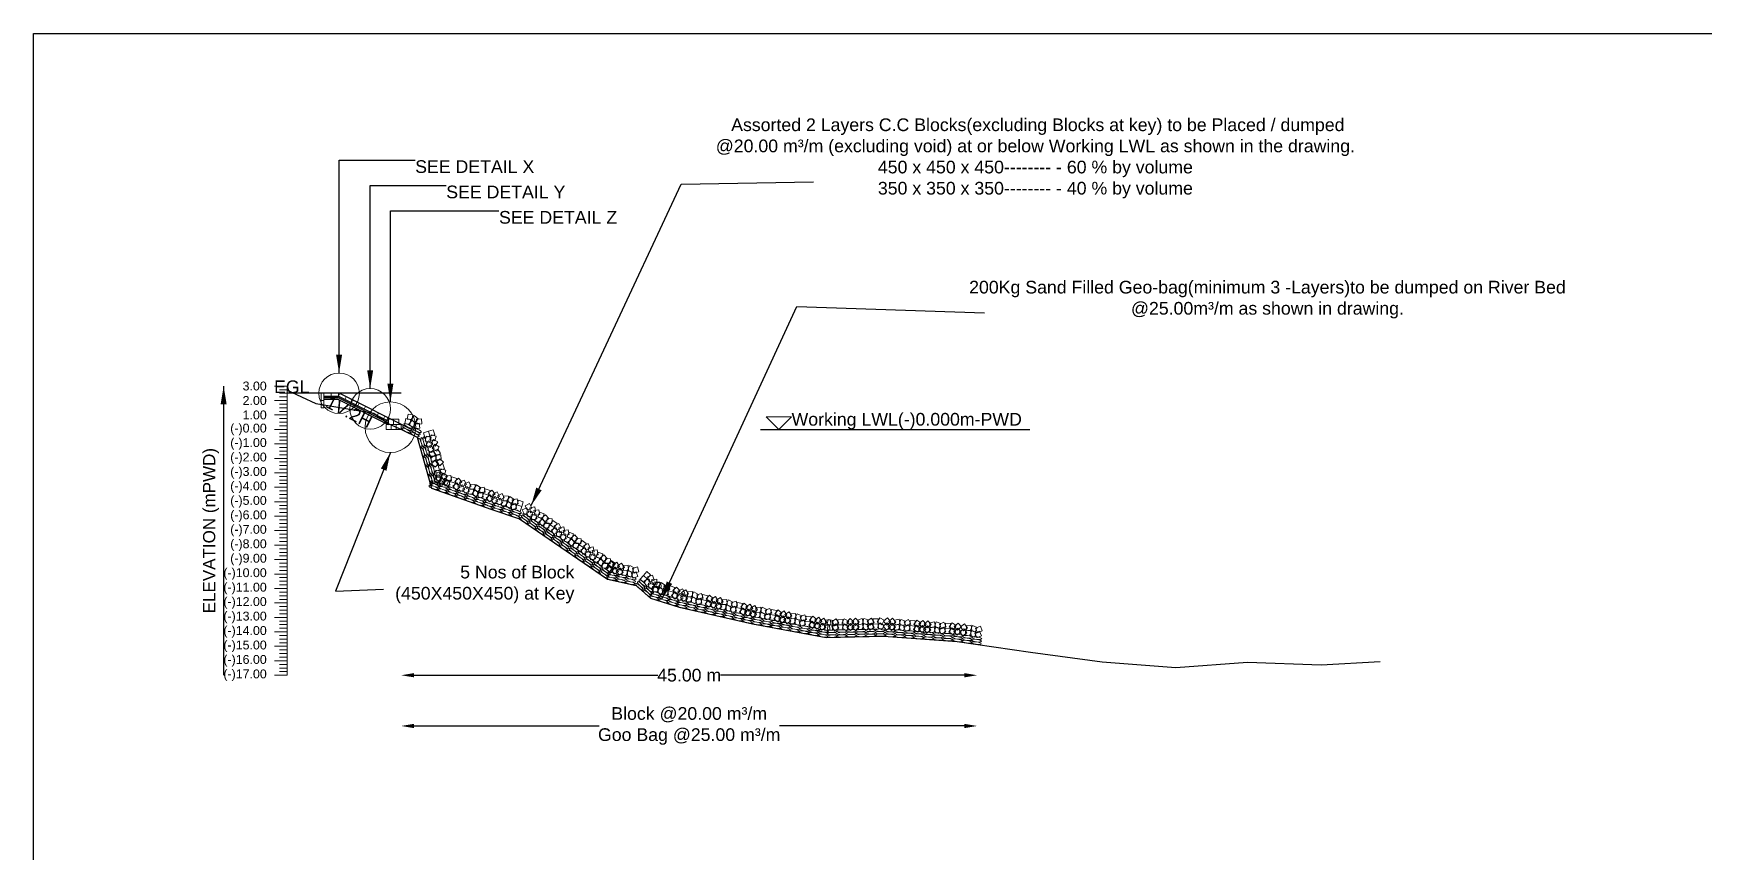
# Model space of a CAD drawing. Header units: inches. Extents: x 89000 to 267201, y -7461 to 18033.
# Drawn here: x 190000 to 196589, y -3229 to 0 of the extents above; entities that cross this region are included whole.
import ezdxf

# ---------------------------------------------------------------- set-up
doc = ezdxf.new("R2010")
doc.units = ezdxf.units.IN
doc.header["$LTSCALE"] = 7
doc.header["$MEASUREMENT"] = 0
for name, color, linetype, lineweight in [('Cross Section Labels', 7, 'Continuous', 9), ('Existing_Bed_Level for Xsection', 7, 'Continuous', 25), ('Long Section Labels', 7, 'Continuous', 9)]:
    doc.layers.add(name, color=color, linetype=linetype, lineweight=lineweight)
doc.styles.get("Standard").update_dxf_attribs({"font": 'arial.ttf'})
doc.dimstyles.new('Appron Lebeling Style', dxfattribs={"dimtxt": 50, "dimasz": 50, "dimexe": 0.18, "dimexo": 0.0625, "dimgap": 0.09, "dimtad": 0, "dimtih": 1, "dimtoh": 1, "dimdec": 4, "dimzin": 0, "dimdsep": 46, "dimtxsty": 'Standard', "dimcen": 0.09, "dimse1": 1, "dimse2": 1, "dimadec": 0, "dimazin": 0, "dimtfac": 1, "dimtdec": 4, "dimtofl": 0, "dimtmove": 0, "dimatfit": 3, "dimfxl": 1, "dimtolj": 1, "dimtzin": 0, "dimarcsym": 0})
doc.dimstyles.get("Standard").update_dxf_attribs({"dimtxt": 0.18, "dimasz": 0.18, "dimexe": 0.18, "dimexo": 0.0625, "dimgap": 0.09, "dimtad": 0, "dimtih": 1, "dimtoh": 1, "dimdec": 4, "dimzin": 0, "dimdsep": 46, "dimtxsty": 'Standard', "dimcen": 0.09, "dimadec": 0, "dimazin": 0, "dimtfac": 1, "dimtdec": 4, "dimtofl": 0, "dimtmove": 0, "dimatfit": 3, "dimfxl": 1, "dimtolj": 1, "dimtzin": 0, "dimarcsym": 0})

# ---------------------------------------------------------------- blocks, each defined once
blk = doc.blocks.new('*D7')
at = {"layer": 'Cross Section Labels', "color": 0, "lineweight": -2, "transparency": 16777216}
for p, q in [((191500.3, -2530.2), (192462.2, -2530.2)), ((193671.1, -2530.2), (192709.3, -2530.2))]:
    blk.add_line(p, q, dxfattribs=at)
at = {"layer": 'Cross Section Labels', "color": 0, "transparency": 16777216}
for points in [[(191500.3, -2521.9), (191500.3, -2538.5), (191450.3, -2530.2)], [(193671.1, -2521.9), (193671.1, -2538.5), (193721.1, -2530.2)]]:
    blk.add_solid(points, dxfattribs=at)
at = {"layer": 'Defpoints', "color": 0, "transparency": 16777216}
for p in [(191450.3, -1561.2), (193721.1, -2408.8), (193721.1, -2530.2)]:
    blk.add_point(p, dxfattribs=at)
at = {"layer": 'Cross Section Labels', "color": 0, "transparency": 16777216, "insert": (192585.7, -2530.2), "char_height": 50, "attachment_point": 5}
blk.add_mtext('\\A1;45.00 m', dxfattribs=at)
blk = doc.blocks.new('*D8')
at = {"layer": 'Cross Section Labels', "color": 0, "lineweight": -2, "transparency": 16777216}
for p, q in [((191500.3, -2730.2), (192230.1, -2730.2)), ((193671.1, -2730.2), (192941.4, -2730.2))]:
    blk.add_line(p, q, dxfattribs=at)
at = {"layer": 'Cross Section Labels', "color": 0, "transparency": 16777216}
for points in [[(191500.3, -2721.9), (191500.3, -2738.5), (191450.3, -2730.2)], [(193671.1, -2721.9), (193671.1, -2738.5), (193721.1, -2730.2)]]:
    blk.add_solid(points, dxfattribs=at)
at = {"layer": 'Defpoints', "color": 0, "transparency": 16777216}
for p in [(191450.3, -1561.2), (193721.1, -2408.8), (193721.1, -2730.2)]:
    blk.add_point(p, dxfattribs=at)
at = {"layer": 'Cross Section Labels', "color": 0, "transparency": 16777216, "insert": (192585.7, -2730.2), "char_height": 50, "attachment_point": 5}
blk.add_mtext('\\A1;Block @20.00 m³/m ^JGoo Bag @25.00 m³/m ', dxfattribs=at)

msp = doc.modelspace()

# ---------------------------------------------------------------- linework, layer by layer
msp.add_lwpolyline([(190000, 0), (200000, 0), (200000, -7071), (190000, -7071)], close=True)
at = {"layer": 'Cross Section Labels'}
msp.add_lwpolyline([(192939.33194, -1561.21), (192989.33194, -1511.21), (192889.33194, -1511.21)], close=True, dxfattribs=at)
for centre, radius in [((191205.23194, -1418.71), 80), ((191327.78194, -1479.985), 80), ((191407.58194, -1552.66), 100)]:
    msp.add_circle(centre, radius, dxfattribs=at)
at = {"layer": 'Existing_Bed_Level for Xsection'}
for points in [[(191000, -1406.284), (191114.00857, -1459.066), (191342.01843, -1497.256), (191399.02554, -1538.125), (191456.03266, -1563.775), (191513.03412, -1591.135), (191570.04123, -1792.345), (191803.75135, -1875.85), (191916.74286, -1914.04), (192263.27285, -2151.16), (192376.28521, -2176.24), (192432.81915, -2226.4), (192545.93754, -2261.74), (192835.82926, -2327.86), (193125.83833, -2381.44), (193351.91449, -2376.31), (193641.87274, -2397.4), (193931.91893, -2439.01), (194214.46673, -2477.2), (194504.43848, -2500), (194787.11369, -2478.34), (195077.02331, -2489.17), (195310.50133, -2476.63)], [(191450.33194, -1418.71), (191000, -1418.71)], [(191490.23194, -1561.21), (191207.63901, -1419.91353), (191205.23194, -1418.71), (191202.54077, -1418.71), (191145.54077, -1418.71)], [(191145.54077, -1430.11), (191202.54077, -1430.11), (191400.45694, -1529.06809)], [(191145.54077, -1435.81), (191201.19518, -1435.81), (191400.45694, -1535.44088)], [(191145.54077, -1441.51), (191199.8496, -1441.51), (191399.3496, -1541.26)], [(192866.73284, -1561.21), (193928.90885, -1561.21)]]:
    msp.add_lwpolyline(points, dxfattribs=at)
at = {"layer": 'Long Section Labels'}
for points in [[(191000, -1390.21), (190950, -1390.21)], [(191000, -1447.21), (190950, -1447.21)], [(191000, -1404.46), (190970, -1404.46)], [(191000, -1418.71), (190970, -1418.71)], [(191000, -1432.96), (190970, -1432.96)], [(191000, -2530.21), (191000, -2473.21), (191000, -2416.21), (191000, -2359.21), (191000, -2302.21), (191000, -2245.21), (191000, -2188.21), (191000, -2131.21), (191000, -2074.21), (191000, -2017.21), (191000, -1960.21), (191000, -1903.21), (191000, -1846.21), (191000, -1789.21), (191000, -1732.21), (191000, -1675.21), (191000, -1618.21), (191000, -1561.21), (191000, -1504.21), (191000, -1447.21), (191000, -1390.21)], [(191000, -1504.21), (190950, -1504.21)], [(191000, -1461.46), (190970, -1461.46)], [(191000, -1475.71), (190970, -1475.71)], [(191000, -1489.96), (190970, -1489.96)], [(191000, -1561.21), (190950, -1561.21)], [(191000, -1518.46), (190970, -1518.46)], [(191000, -1532.71), (190970, -1532.71)], [(191000, -1546.96), (190970, -1546.96)], [(191000, -1575.46), (190970, -1575.46)], [(191000, -1618.21), (190950, -1618.21)], [(191000, -1589.71), (190970, -1589.71)], [(191000, -1603.96), (190970, -1603.96)], [(191000, -1632.46), (190970, -1632.46)], [(191000, -1646.71), (190970, -1646.71)], [(191000, -1675.21), (190950, -1675.21)], [(191000, -1660.96), (190970, -1660.96)], [(191000, -1689.46), (190970, -1689.46)], [(191000, -1703.71), (190970, -1703.71)], [(191000, -1732.21), (190950, -1732.21)], [(191000, -1717.96), (190970, -1717.96)], [(191000, -1746.46), (190970, -1746.46)], [(191000, -1760.71), (190970, -1760.71)], [(191000, -1774.96), (190970, -1774.96)], [(191000, -1789.21), (190950, -1789.21)], [(191000, -1803.46), (190970, -1803.46)], [(191000, -1817.71), (190970, -1817.71)], [(191000, -1831.96), (190970, -1831.96)], [(191000, -1846.21), (190950, -1846.21)], [(191000, -1903.21), (190950, -1903.21)], [(191000, -1860.46), (190970, -1860.46)], [(191000, -1874.71), (190970, -1874.71)], [(191000, -1888.96), (190970, -1888.96)], [(191000, -1960.21), (190950, -1960.21)], [(191000, -1917.46), (190970, -1917.46)], [(191000, -1931.71), (190970, -1931.71)], [(191000, -1945.96), (190970, -1945.96)], [(191000, -1974.46), (190970, -1974.46)], [(191000, -2017.21), (190950, -2017.21)], [(191000, -1988.71), (190970, -1988.71)], [(191000, -2002.96), (190970, -2002.96)], [(191000, -2031.46), (190970, -2031.46)], [(191000, -2074.21), (190950, -2074.21)], [(191000, -2045.71), (190970, -2045.71)], [(191000, -2059.96), (190970, -2059.96)], [(191000, -2088.46), (190970, -2088.46)], [(191000, -2102.71), (190970, -2102.71)], [(191000, -2131.21), (190950, -2131.21)], [(191000, -2116.96), (190970, -2116.96)], [(191000, -2145.46), (190970, -2145.46)], [(191000, -2159.71), (190970, -2159.71)], [(191000, -2173.96), (190970, -2173.96)], [(191000, -2188.21), (190950, -2188.21)], [(191000, -2202.46), (190970, -2202.46)], [(191000, -2216.71), (190970, -2216.71)], [(191000, -2230.96), (190970, -2230.96)], [(191000, -2245.21), (190950, -2245.21)], [(191000, -2302.21), (190950, -2302.21)], [(191000, -2259.46), (190970, -2259.46)], [(191000, -2273.71), (190970, -2273.71)], [(191000, -2287.96), (190970, -2287.96)], [(191000, -2359.21), (190950, -2359.21)], [(191000, -2316.46), (190970, -2316.46)], [(191000, -2330.71), (190970, -2330.71)], [(191000, -2344.96), (190970, -2344.96)], [(191000, -2416.21), (190950, -2416.21)], [(191000, -2373.46), (190970, -2373.46)], [(191000, -2387.71), (190970, -2387.71)], [(191000, -2401.96), (190970, -2401.96)], [(191000, -2430.46), (190970, -2430.46)], [(191000, -2473.21), (190950, -2473.21)], [(191000, -2444.71), (190970, -2444.71)], [(191000, -2458.96), (190970, -2458.96)], [(191000, -2487.46), (190970, -2487.46)], [(191000, -2501.71), (190970, -2501.71)], [(191000, -2530.21), (190950, -2530.21)], [(191000, -2515.96), (190970, -2515.96)]]:
    msp.add_lwpolyline(points, dxfattribs=at)
for points in [[(191145.54077, -1418.71), (191134.14077, -1418.71), (191134.14077, -1447.21), (191145.54077, -1447.21)], [(191145.54077, -1447.21), (191134.14077, -1447.21), (191134.14077, -1475.71), (191145.54077, -1475.71)], [(191174.04077, -1418.71), (191145.54077, -1418.71), (191145.54077, -1430.11), (191174.04077, -1430.11)], [(191202.54077, -1418.71), (191174.04077, -1418.71), (191174.04077, -1430.11), (191202.54077, -1430.11)], [(191233.13018, -1432.65912), (191207.63901, -1419.91353), (191202.54077, -1430.11), (191228.03194, -1442.85559)], [(191258.62135, -1445.4047), (191233.13018, -1432.65912), (191228.03194, -1442.85559), (191253.52312, -1455.60117)], [(191284.11253, -1458.15029), (191258.62135, -1445.4047), (191253.52312, -1455.60117), (191279.01429, -1468.34676)], [(191309.6037, -1470.89588), (191284.11253, -1458.15029), (191279.01429, -1468.34676), (191304.50547, -1481.09235)], [(191335.09488, -1483.64147), (191309.6037, -1470.89588), (191304.50547, -1481.09235), (191329.99664, -1493.83794)], [(191360.58605, -1496.38705), (191335.09488, -1483.64147), (191329.99664, -1493.83794), (191355.48782, -1506.58352)], [(191386.07723, -1509.13264), (191360.58605, -1496.38705), (191355.48782, -1506.58352), (191380.97899, -1519.32911)], [(191496.56193, -1504.23678), (191476.95423, -1500.55705), (191473.2745, -1520.16475), (191492.8822, -1523.84449)], [(191516.96986, -1519.76406), (191501.83417, -1506.76739), (191488.83751, -1521.90308), (191503.9732, -1534.89975)], [(191410.43194, -1541.26), (191390.48194, -1541.26), (191390.48194, -1561.21), (191410.43194, -1561.21)], [(191420.40694, -1521.31), (191400.45694, -1521.31), (191400.45694, -1541.26), (191420.40694, -1541.26)], [(191430.38194, -1541.26), (191410.43194, -1541.26), (191410.43194, -1561.21), (191430.38194, -1561.21)], [(191440.35694, -1521.31), (191420.40694, -1521.31), (191420.40694, -1541.26), (191440.35694, -1541.26)], [(191450.33194, -1541.26), (191430.38194, -1541.26), (191430.38194, -1561.21), (191450.33194, -1561.21)], [(191487.92913, -1522.22225), (191468.32142, -1518.54252), (191464.64169, -1538.15022), (191484.24939, -1541.82996)], [(191508.33706, -1537.74953), (191493.20137, -1524.75287), (191480.2047, -1539.88856), (191495.34039, -1552.88522)], [(191521.45064, -1536.75296), (191501.55746, -1538.25756), (191503.06206, -1558.15074), (191522.95524, -1556.64614)], [(191530.08345, -1518.76749), (191510.19027, -1520.27209), (191511.69486, -1540.16527), (191531.58805, -1538.66067)], [(191563.01118, -1587.70284), (191557.57297, -1568.50835), (191538.37848, -1573.94656), (191543.81669, -1593.14105)], [(191582.20567, -1582.26463), (191576.76746, -1563.07014), (191557.57297, -1568.50835), (191563.01118, -1587.70284)], [(191563.3675, -1612.12967), (191568.24353, -1592.78473), (191548.89859, -1587.9087), (191544.02255, -1607.25364)], [(191575.14534, -1615.37368), (191557.73126, -1605.63959), (191547.99717, -1623.05366), (191565.41124, -1632.78776)], [(191570.86026, -1651.97918), (191580.58048, -1634.55736), (191563.15866, -1624.83714), (191553.43844, -1642.25896)], [(191586.12524, -1661.05597), (191575.901, -1643.92508), (191558.77011, -1654.14933), (191568.99435, -1671.28021)], [(191582.56198, -1606.69146), (191587.43802, -1587.34652), (191568.09308, -1582.47049), (191563.21704, -1601.81543)], [(191594.33982, -1609.93547), (191576.92575, -1600.20138), (191567.19166, -1617.61545), (191584.60573, -1627.34954)], [(191590.05475, -1646.54097), (191599.77497, -1629.11915), (191582.35315, -1619.39893), (191572.63293, -1636.82075)], [(191605.31973, -1655.61776), (191595.09548, -1638.48687), (191577.9646, -1648.71112), (191588.18884, -1665.842)], [(191588.0004, -1686.63064), (191587.71939, -1666.68262), (191567.77137, -1666.96363), (191568.05238, -1686.91165)], [(191597.42955, -1695.79854), (191583.13101, -1681.88617), (191569.21864, -1696.18471), (191583.51718, -1710.09708)], [(191601.07865, -1722.06425), (191595.64044, -1702.86976), (191576.44596, -1708.30797), (191581.88417, -1727.50246)], [(191607.19489, -1681.19243), (191606.91388, -1661.24441), (191586.96586, -1661.52542), (191587.24687, -1681.47344)], [(191616.62404, -1690.36033), (191602.3255, -1676.44796), (191588.41312, -1690.7465), (191602.71167, -1704.65887)], [(191620.27314, -1716.62604), (191614.83493, -1697.43155), (191595.64044, -1702.86976), (191601.07865, -1722.06425)], [(191601.43497, -1746.49109), (191606.311, -1727.14615), (191586.96606, -1722.27011), (191582.09003, -1741.61505)], [(191603.974, -1750.032), (191584.08968, -1748.41454), (191582.47222, -1768.29887), (191602.35654, -1769.91633)], [(191613.21281, -1749.7351), (191595.79874, -1740.00101), (191586.06464, -1757.41508), (191603.47872, -1767.14917)], [(191610.68656, -1731.2452), (191590.80223, -1729.62774), (191589.18477, -1749.51206), (191609.0691, -1751.12952)], [(191608.92774, -1786.3406), (191618.64796, -1768.91878), (191601.22614, -1759.19856), (191591.50592, -1776.62038)], [(191625.88819, -1763.34922), (191609.48115, -1751.99971), (191598.13164, -1768.40676), (191614.53869, -1779.75627)], [(191620.62946, -1741.05288), (191625.50549, -1721.70794), (191606.16055, -1716.8319), (191601.28452, -1736.17684)], [(191632.60075, -1744.56241), (191616.1937, -1733.21291), (191604.8442, -1749.61995), (191621.25124, -1760.96946)], [(191632.4073, -1744.29689), (191614.99322, -1734.5628), (191605.25913, -1751.97687), (191622.67321, -1761.71096)], [(191628.12222, -1780.90239), (191637.84245, -1763.48057), (191620.42063, -1753.76035), (191610.7004, -1771.18216)], [(191638.82665, -1760.99221), (191619.19838, -1764.56061), (191622.76679, -1784.18888), (191642.39506, -1780.62048)], [(191645.53921, -1742.2054), (191625.91094, -1745.77381), (191629.47935, -1765.40208), (191649.10762, -1761.83367)], [(191662.33321, -1773.26598), (191643.5464, -1766.55342), (191636.83385, -1785.34023), (191655.62065, -1792.05278)], [(191669.04577, -1754.47917), (191650.25896, -1747.76661), (191643.5464, -1766.55342), (191662.33321, -1773.26598)], [(191682.43113, -1787.15378), (191669.50845, -1771.95486), (191654.30954, -1784.87754), (191667.23222, -1800.07645)], [(191689.14369, -1768.36697), (191676.22101, -1753.16806), (191661.0221, -1766.09073), (191673.94477, -1781.28965)], [(191698.62148, -1760.65902), (191680.58731, -1769.18963), (191689.11791, -1787.2238), (191707.15208, -1778.69319)], [(191725.94267, -1785.39517), (191717.39771, -1767.3678), (191699.37034, -1775.91276), (191707.9153, -1793.94013)], [(191742.1942, -1778.23309), (191722.30988, -1776.61563), (191720.69242, -1796.49995), (191740.57674, -1798.11741)], [(191691.90892, -1779.44583), (191673.87475, -1787.97643), (191682.40536, -1806.0106), (191700.43953, -1797.48)], [(191719.23012, -1804.18197), (191710.68515, -1786.1546), (191692.65778, -1794.69957), (191701.20274, -1812.72694)], [(191735.48165, -1797.01989), (191715.59732, -1795.40244), (191713.97986, -1815.28676), (191733.86419, -1816.90422)], [(191757.39584, -1810.33711), (191740.98879, -1798.98761), (191729.63928, -1815.39465), (191746.04633, -1826.74416)], [(191764.10839, -1791.55031), (191747.70135, -1780.2008), (191736.35184, -1796.60785), (191752.75889, -1807.95735)], [(191770.3343, -1807.9801), (191750.70603, -1811.54851), (191754.27444, -1831.17678), (191773.90271, -1827.60837)], [(191777.04685, -1789.19329), (191757.41858, -1792.7617), (191760.98699, -1812.38997), (191780.61526, -1808.82156)], [(191793.84085, -1820.25387), (191775.05405, -1813.54131), (191768.34149, -1832.32812), (191787.1283, -1839.04068)], [(191800.55341, -1801.46706), (191781.7666, -1794.75451), (191775.05405, -1813.54131), (191793.84085, -1820.25387)], [(191813.93877, -1834.14167), (191801.0161, -1818.94276), (191785.81719, -1831.86543), (191798.73986, -1847.06434)], [(191820.65133, -1815.35486), (191807.72865, -1800.15595), (191792.52974, -1813.07863), (191805.45242, -1828.27754)], [(191822.5623, -1826.10226), (191804.67777, -1834.94229), (191813.51781, -1852.82682), (191831.40233, -1843.98678)], [(191828.95019, -1807.20259), (191811.06567, -1816.04263), (191819.9057, -1833.92715), (191837.79023, -1825.08712)], [(191850.30559, -1850.36404), (191841.45132, -1832.48656), (191823.57384, -1841.34083), (191832.42811, -1859.21831)], [(191856.69349, -1831.46438), (191847.83922, -1813.58689), (191829.96173, -1822.44117), (191838.81601, -1840.31865)], [(191866.43132, -1842.92304), (191846.52208, -1841.64839), (191845.24743, -1861.55763), (191865.15667, -1862.83228)], [(191872.81922, -1824.02337), (191852.90998, -1822.74873), (191851.63533, -1842.65796), (191871.54457, -1843.93261)], [(191888.57169, -1855.86074), (191871.97155, -1844.79558), (191860.90639, -1861.39572), (191877.50653, -1872.46088)], [(191894.95959, -1836.96107), (191878.35945, -1825.89591), (191867.29429, -1842.49606), (191883.89443, -1853.56122)], [(191907.85552, -1834.3815), (191888.29164, -1838.28754), (191892.19768, -1857.85142), (191911.76156, -1853.94538)], [(191931.57004, -1846.24848), (191912.67038, -1839.86058), (191906.28248, -1858.76024), (191925.18215, -1865.14814)], [(191901.46763, -1853.28117), (191881.90375, -1857.1872), (191885.80978, -1876.75108), (191905.37366, -1872.84505)], [(191925.18215, -1865.14814), (191906.28248, -1858.76024), (191899.89459, -1877.65991), (191918.79425, -1884.0478)], [(191954.01285, -1887.79783), (191945.37653, -1869.81405), (191927.39274, -1878.45038), (191936.02907, -1896.43416)], [(191965.27896, -1871.33341), (191956.64263, -1853.34963), (191938.65885, -1861.98595), (191947.29518, -1879.96973)], [(191965.1382, -1882.75128), (191945.52829, -1886.41924), (191949.19625, -1906.02915), (191968.80616, -1902.36119)], [(191976.40431, -1866.28685), (191956.7944, -1869.95481), (191960.46236, -1889.56472), (191980.07227, -1885.89676)], [(191985.27693, -1913.61803), (191981.59335, -1894.01104), (191961.98637, -1897.69462), (191965.66994, -1917.3016)], [(191996.54304, -1897.1536), (191992.85946, -1877.54662), (191973.25248, -1881.23019), (191976.93605, -1900.83717)], [(192002.81496, -1910.82069), (191983.99433, -1904.20355), (191977.37719, -1923.02417), (191996.19782, -1929.64131)], [(192014.08107, -1894.35626), (191995.26044, -1887.73912), (191988.6433, -1906.55975), (192007.46392, -1913.17689)], [(192031.89192, -1912.80494), (192018.90743, -1897.6588), (192003.76129, -1910.64329), (192016.74579, -1925.78943)], [(192020.62581, -1929.26936), (192007.64132, -1914.12322), (191992.49518, -1927.10772), (192005.47968, -1942.25385)], [(192033.73852, -1930.27749), (192013.84777, -1928.74106), (192012.31133, -1948.6318), (192032.20208, -1950.16824)], [(192045.00462, -1913.81306), (192025.11388, -1912.27663), (192023.57744, -1932.16738), (192043.46819, -1933.70381)], [(192053.35462, -1948.1216), (192036.89019, -1936.85549), (192025.62408, -1953.31991), (192042.08851, -1964.58602)], [(192064.62073, -1931.65717), (192048.1563, -1920.39106), (192036.89019, -1936.85549), (192053.35462, -1948.1216)], [(192069.26383, -1966.66059), (192060.6275, -1948.67681), (192042.64372, -1957.31314), (192051.28005, -1975.29692)], [(192080.52994, -1950.19617), (192071.89361, -1932.21239), (192053.90983, -1940.84871), (192062.54616, -1958.83249)], [(192080.38918, -1961.61404), (192060.77927, -1965.282), (192064.44722, -1984.89191), (192084.05713, -1981.22395)], [(192091.65529, -1945.14961), (192072.04537, -1948.81757), (192075.71333, -1968.42748), (192095.32324, -1964.75952)], [(192100.5279, -1992.48079), (192096.84433, -1972.8738), (192077.23735, -1976.55738), (192080.92092, -1996.16436)], [(192111.79401, -1976.01636), (192108.11044, -1956.40938), (192088.50346, -1960.09295), (192092.18703, -1979.69993)], [(192129.33204, -1973.21902), (192110.51142, -1966.60188), (192103.89428, -1985.42251), (192122.7149, -1992.03965)], [(192147.1429, -1991.6677), (192134.15841, -1976.52156), (192119.01227, -1989.50605), (192131.99676, -2004.65219)], [(192118.06593, -1989.68345), (192099.24531, -1983.06631), (192092.62817, -2001.88693), (192111.44879, -2008.50407)], [(192135.87679, -2008.13212), (192122.8923, -1992.98598), (192107.74616, -2005.97048), (192120.73065, -2021.11661)], [(192148.98949, -2009.14025), (192129.09874, -2007.60382), (192127.56231, -2027.49456), (192147.45306, -2029.031)], [(192160.2556, -1992.67582), (192140.36485, -1991.13939), (192138.82842, -2011.03014), (192158.71917, -2012.56657)], [(192168.60559, -2026.98436), (192152.14117, -2015.71825), (192140.87506, -2032.18267), (192157.33949, -2043.44878)], [(192179.8717, -2010.51993), (192163.40728, -1999.25382), (192152.14117, -2015.71825), (192168.60559, -2026.98436)], [(192184.51481, -2045.52335), (192175.87848, -2027.53957), (192157.8947, -2036.1759), (192166.53102, -2054.15968)], [(192195.78091, -2029.05893), (192187.14459, -2011.07514), (192169.16081, -2019.71147), (192177.79713, -2037.69525)], [(192195.64015, -2040.4768), (192176.03024, -2044.14476), (192179.6982, -2063.75467), (192199.30811, -2060.08671)], [(192206.90626, -2024.01237), (192187.29635, -2027.68033), (192190.96431, -2047.29024), (192210.57422, -2043.62228)], [(192227.04499, -2054.87912), (192223.36142, -2035.27214), (192203.75443, -2038.95571), (192207.43801, -2058.56269)], [(192215.77888, -2071.34355), (192212.09531, -2051.73656), (192192.48832, -2055.42013), (192196.1719, -2075.02712)], [(192233.31691, -2068.54621), (192214.49629, -2061.92906), (192207.87914, -2080.74969), (192226.69977, -2087.36683)], [(192244.58302, -2052.08178), (192225.7624, -2045.46464), (192219.14525, -2064.28526), (192237.96588, -2070.90241)], [(192251.12777, -2086.99488), (192238.14328, -2071.84874), (192222.99714, -2084.83323), (192235.98163, -2099.97937)], [(192262.39388, -2070.53045), (192249.40938, -2055.38432), (192234.26325, -2068.36881), (192247.24774, -2083.51495)], [(192264.24047, -2088.00301), (192244.34972, -2086.46657), (192242.81329, -2106.35732), (192262.70404, -2107.89376)], [(192275.50658, -2071.53858), (192255.61583, -2070.00215), (192254.0794, -2089.8929), (192273.97014, -2091.42933)], [(192283.85657, -2105.84712), (192267.39215, -2094.58101), (192256.12604, -2111.04543), (192272.59046, -2122.31154)], [(192287.16597, -2112.71922), (192272.45215, -2099.2468), (192258.97974, -2113.96063), (192273.69356, -2127.43304)], [(192291.48818, -2093.24305), (192276.77435, -2079.77064), (192263.30194, -2094.48446), (192278.01576, -2107.95687)], [(192295.12268, -2089.38269), (192278.65825, -2078.11658), (192267.39215, -2094.58101), (192283.85657, -2105.84712)], [(192295.61076, -2103.89161), (192278.77851, -2114.60038), (192289.48728, -2131.43264), (192306.31953, -2120.72387)], [(192299.93297, -2084.41545), (192283.10071, -2095.12422), (192293.80948, -2111.95647), (192310.64174, -2101.2477)], [(192325.79813, -2125.0351), (192315.07596, -2108.21138), (192298.25224, -2118.93355), (192308.97441, -2135.75727)], [(192330.12034, -2105.55893), (192319.39817, -2088.73521), (192302.57445, -2099.45738), (192313.29662, -2116.2811)], [(192345.35413, -2096.42991), (192325.42311, -2097.29979), (192326.29298, -2117.23081), (192346.22401, -2116.36094)], [(192368.75537, -2106.9162), (192351.06336, -2097.69692), (192341.84408, -2115.38893), (192359.53609, -2124.60821)], [(192381.29989, -2102.96722), (192362.26834, -2108.95077), (192368.2519, -2127.98231), (192387.28344, -2121.99876)], [(192341.03193, -2115.90608), (192321.1009, -2116.77595), (192321.97078, -2136.70698), (192341.90181, -2135.8371)], [(192364.43317, -2126.39236), (192346.74115, -2117.17308), (192337.52188, -2134.8651), (192355.21389, -2144.08438)], [(192376.97768, -2122.44339), (192357.94614, -2128.42694), (192363.92969, -2147.45848), (192382.96124, -2141.47493)], [(192420.25349, -2149.7177), (192405.33057, -2136.47727), (192392.09014, -2151.40019), (192407.01306, -2164.64062)], [(192433.49392, -2134.79478), (192418.571, -2121.55435), (192405.33057, -2136.47727), (192420.25349, -2149.7177)], [(192433.71422, -2170.10412), (192427.39947, -2151.17989), (192408.47524, -2157.49463), (192414.78999, -2176.41886)], [(192446.95465, -2155.1812), (192440.6399, -2136.25697), (192421.71567, -2142.57171), (192428.03042, -2161.49594)], [(192445.38425, -2166.49144), (192425.46928, -2167.67321), (192426.65105, -2187.58817), (192446.56602, -2186.4064)], [(192458.62468, -2151.56852), (192438.70971, -2152.75029), (192439.89148, -2172.66525), (192459.80645, -2171.48348)], [(192469.88461, -2163.37216), (192449.95122, -2162.55826), (192449.13732, -2182.49165), (192469.07071, -2183.30555)], [(192474.73682, -2184.71551), (192473.53919, -2164.80149), (192453.62517, -2165.99912), (192454.8228, -2185.91314)], [(192492.31825, -2175.7944), (192475.46666, -2165.11608), (192464.78834, -2181.96767), (192481.63993, -2192.64599)], [(192505.15108, -2172.9173), (192485.68276, -2177.27471), (192490.04017, -2196.74303), (192509.50849, -2192.38562)], [(192461.49639, -2199.63843), (192460.29876, -2179.72441), (192440.38474, -2180.92204), (192441.58237, -2200.83606)], [(192463.93548, -2182.41449), (192444.00209, -2181.60059), (192443.18819, -2201.53398), (192463.12158, -2202.34788)], [(192486.36912, -2194.83673), (192469.51753, -2184.15841), (192458.83921, -2201.01), (192475.6908, -2211.68832)], [(192499.20195, -2191.95963), (192479.73363, -2196.31704), (192484.09104, -2215.78536), (192503.55936, -2211.42795)], [(192523.18456, -2203.27502), (192504.14223, -2197.32589), (192498.1931, -2216.36822), (192517.23543, -2222.31735)], [(192529.13369, -2184.23269), (192510.09136, -2178.28356), (192504.14223, -2197.32589), (192523.18456, -2203.27502)], [(192543.82642, -2216.34065), (192530.30106, -2201.67549), (192515.63589, -2215.20085), (192529.16126, -2229.86601)], [(192549.77555, -2197.29832), (192536.25019, -2182.63316), (192521.58502, -2196.15852), (192535.11038, -2210.82368)], [(192552.98552, -2208.2566), (192535.3102, -2217.50785), (192544.56146, -2235.18317), (192562.23677, -2225.93191)], [(192558.93465, -2189.21426), (192541.25933, -2198.46552), (192550.51059, -2216.14083), (192568.1859, -2206.88958)], [(192578.82931, -2229.18862), (192568.20601, -2212.3023), (192551.31969, -2222.92561), (192561.94299, -2239.81193)], [(192583.26568, -2209.73814), (192572.64237, -2192.85182), (192555.75605, -2203.47513), (192566.37936, -2220.36145)], [(192594.1164, -2220.14911), (192574.18061, -2220.90207), (192574.93356, -2240.83785), (192594.86935, -2240.0849)], [(192598.55276, -2200.69863), (192578.61698, -2201.45159), (192579.36993, -2221.38737), (192599.30571, -2220.63442)], [(192617.45572, -2230.77248), (192599.81809, -2221.44958), (192590.49519, -2239.08722), (192608.13283, -2248.41011)], [(192621.89209, -2211.322), (192604.25445, -2201.9991), (192594.93156, -2219.63674), (192612.5692, -2228.95963)], [(192630.02318, -2226.89715), (192610.95687, -2232.76897), (192616.82869, -2251.83528), (192635.895, -2245.96346)], [(192634.45955, -2207.44667), (192615.39324, -2213.31849), (192621.26506, -2232.3848), (192640.33137, -2226.51298)], [(192654.81984, -2236.29552), (192635.36936, -2231.85916), (192630.933, -2251.30964), (192650.38347, -2255.746)], [(192659.25621, -2216.84504), (192639.80573, -2212.40868), (192635.36936, -2231.85916), (192654.81984, -2236.29552)], [(192676.42341, -2247.70091), (192661.78887, -2234.14243), (192648.23038, -2248.77698), (192662.86493, -2262.33546)], [(192680.85978, -2228.25043), (192666.22523, -2214.69195), (192652.66675, -2229.3265), (192667.30129, -2242.88498)], [(192684.91984, -2238.92299), (192668.02506, -2249.53285), (192678.63492, -2266.42763), (192695.52969, -2255.81777)], [(192689.3562, -2219.47252), (192672.46143, -2230.08237), (192683.07128, -2246.97715), (192699.96606, -2236.36729)], [(192719.41904, -2240.7927), (192708.79573, -2223.90638), (192691.90941, -2234.52969), (192702.53271, -2251.41601)], [(192734.70612, -2231.75319), (192714.77033, -2232.50615), (192715.52329, -2252.44193), (192735.45907, -2251.68898)], [(192758.04545, -2242.37656), (192740.40781, -2233.05366), (192731.08492, -2250.6913), (192748.72255, -2260.01419)], [(192770.61291, -2238.50123), (192751.5466, -2244.37305), (192757.41842, -2263.43936), (192776.48473, -2257.56754)], [(192714.98267, -2260.24318), (192704.35936, -2243.35686), (192687.47304, -2253.98017), (192698.09635, -2270.86649)], [(192730.26975, -2251.20367), (192710.33397, -2251.95663), (192711.08692, -2271.89241), (192731.02271, -2271.13946)], [(192753.60908, -2261.82704), (192735.97145, -2252.50414), (192726.64855, -2270.14178), (192744.28619, -2279.46467)], [(192766.17654, -2257.95171), (192747.11023, -2263.82353), (192752.98205, -2282.88984), (192772.04836, -2277.01802)], [(192790.9732, -2267.35008), (192771.52272, -2262.91372), (192767.08635, -2282.3642), (192786.53683, -2286.80056)], [(192795.40956, -2247.8996), (192775.95908, -2243.46324), (192771.52272, -2262.91372), (192790.9732, -2267.35008)], [(192812.57677, -2278.75547), (192797.94222, -2265.19699), (192784.38374, -2279.83154), (192799.01829, -2293.39002)], [(192817.01314, -2259.30499), (192802.37859, -2245.74651), (192788.8201, -2260.38106), (192803.45465, -2273.93954)], [(192821.07319, -2269.97756), (192804.17842, -2280.58741), (192814.78827, -2297.48219), (192831.68305, -2286.87233)], [(192825.50956, -2250.52708), (192808.61478, -2261.13693), (192819.22464, -2278.03171), (192836.11942, -2267.42185)], [(192851.13603, -2291.29775), (192840.51272, -2274.41142), (192823.6264, -2285.03473), (192834.24971, -2301.92105)], [(192855.57239, -2271.84727), (192844.94909, -2254.96094), (192828.06277, -2265.58425), (192838.68607, -2282.47057)], [(192864.50221, -2281.0266), (192844.61491, -2282.60713), (192846.19543, -2302.49442), (192866.08273, -2300.9139)], [(192868.12669, -2261.40861), (192848.23939, -2262.98913), (192849.81991, -2282.87643), (192869.70721, -2281.29591)], [(192888.26272, -2290.67118), (192870.253, -2282.08908), (192861.6709, -2300.0988), (192879.68062, -2308.6809)], [(192891.8872, -2271.05319), (192873.87748, -2262.47109), (192865.29538, -2280.48081), (192883.3051, -2289.06291)], [(192900.65834, -2286.27709), (192881.85243, -2292.93594), (192888.51127, -2311.74185), (192907.31718, -2305.083)], [(192904.28282, -2266.6591), (192885.47691, -2273.31795), (192892.13575, -2292.12386), (192910.94166, -2285.46501)], [(192925.82403, -2294.6372), (192906.20604, -2291.01272), (192902.58156, -2310.63071), (192922.19955, -2314.25519)], [(192929.44851, -2275.0192), (192909.83052, -2271.39472), (192906.20604, -2291.01272), (192925.82403, -2294.6372)], [(192947.88278, -2305.13524), (192932.69759, -2292.19644), (192919.7588, -2307.38163), (192934.94399, -2320.32043)], [(192951.50726, -2285.51724), (192936.32207, -2272.57844), (192923.38328, -2287.76363), (192938.56847, -2300.70243)], [(192956.0072, -2296.01192), (192939.56779, -2307.31449), (192950.87037, -2323.75391), (192967.30978, -2312.45133)], [(192959.63168, -2276.39392), (192943.19227, -2287.6965), (192954.49485, -2304.13591), (192970.93426, -2292.83334)], [(192986.92981, -2316.06476), (192975.61415, -2299.63436), (192959.18374, -2310.95002), (192970.49941, -2327.38043)], [(192990.55429, -2296.44677), (192979.23863, -2280.01636), (192962.80822, -2291.33203), (192974.12389, -2307.76243)], [(193005.45264, -2286.77997), (192985.56534, -2288.36049), (192987.14586, -2308.24779), (193007.03316, -2306.66726)], [(193029.21315, -2296.42455), (193011.20343, -2287.84245), (193002.62133, -2305.85217), (193020.63105, -2314.43427)], [(193041.60877, -2292.03046), (193022.80286, -2298.68931), (193029.4617, -2317.49522), (193048.26761, -2310.83637)], [(193066.77446, -2300.39056), (193047.15647, -2296.76608), (193043.53199, -2316.38407), (193063.14998, -2320.00855)], [(193088.83322, -2310.8886), (193073.64802, -2297.9498), (193060.70923, -2313.13499), (193075.89442, -2326.07379)], [(193096.95763, -2301.76528), (193080.51822, -2313.06786), (193091.8208, -2329.50727), (193108.26021, -2318.2047)], [(193127.88024, -2321.81813), (193116.56458, -2305.38772), (193100.13417, -2316.70339), (193111.44984, -2333.13379)], [(193220.92984, -2306.16164), (193207.14097, -2320.57932), (193221.55865, -2334.36819), (193235.34752, -2319.95051)], [(193255.29213, -2319.4867), (193240.86347, -2305.70931), (193227.08609, -2320.13797), (193241.51475, -2333.91536)], [(193304.37296, -2304.75118), (193287.32029, -2315.10535), (193297.67446, -2332.15802), (193314.72713, -2321.80385)], [(193354.45084, -2313.58206), (193336.94605, -2304.01205), (193327.37604, -2321.51683), (193344.88083, -2331.08684)], [(193367.48082, -2304.14732), (193352.38266, -2317.18758), (193365.42292, -2332.28573), (193380.52107, -2319.24547)], [(193400.41932, -2320.6815), (193387.36705, -2305.59374), (193372.27928, -2318.64601), (193385.33156, -2333.73378)], [(193001.82816, -2306.39796), (192981.94086, -2307.97848), (192983.52138, -2327.86578), (193003.40868, -2326.28526)], [(193025.58867, -2316.04254), (193007.57895, -2307.46044), (192998.99685, -2325.47016), (193017.00657, -2334.05226)], [(193037.98429, -2311.64845), (193019.17838, -2318.3073), (193025.83722, -2337.11321), (193044.64313, -2330.45436)], [(193063.14998, -2320.00855), (193043.53199, -2316.38407), (193039.90751, -2336.00207), (193059.5255, -2339.62655)], [(193085.20874, -2330.50659), (193070.02354, -2317.5678), (193057.08475, -2332.75299), (193072.26994, -2345.69178)], [(193093.33315, -2321.38328), (193076.89374, -2332.68585), (193088.19632, -2349.12526), (193104.63573, -2337.82269)], [(193124.25576, -2341.43612), (193112.9401, -2325.00572), (193096.50969, -2336.32138), (193107.82536, -2352.75179)], [(193139.15411, -2331.76932), (193119.26681, -2333.34984), (193120.84733, -2353.23714), (193140.73463, -2351.65662)], [(193142.77859, -2312.15133), (193122.89129, -2313.73185), (193124.47181, -2333.61915), (193144.35911, -2332.03862)], [(193153.51993, -2314.74892), (193134.13848, -2310.02008), (193129.40964, -2329.40153), (193148.79109, -2334.13037)], [(193153.97251, -2334.69379), (193134.59106, -2329.96495), (193129.86221, -2349.3464), (193149.24366, -2354.07524)], [(193164.7589, -2307.91923), (193147.70623, -2318.2734), (193158.06039, -2335.32607), (193175.11307, -2324.9719)], [(193165.21148, -2327.86409), (193148.1588, -2338.21826), (193158.51297, -2355.27094), (193175.56565, -2344.91677)], [(193191.10066, -2310.97135), (193171.15579, -2311.42393), (193171.60837, -2331.36879), (193191.55324, -2330.91621)], [(193191.55324, -2330.91621), (193171.60837, -2331.36879), (193172.06095, -2351.31366), (193192.00581, -2350.86108)], [(193214.83678, -2316.7501), (193197.33199, -2307.1801), (193187.76198, -2324.68488), (193205.26677, -2334.25489)], [(193215.28935, -2336.69497), (193197.78457, -2327.12496), (193188.21456, -2344.62974), (193205.71934, -2354.19975)], [(193221.38242, -2326.1065), (193207.59355, -2340.52419), (193222.01123, -2354.31306), (193235.8001, -2339.89537)], [(193255.74471, -2339.43156), (193241.31605, -2325.65418), (193227.53867, -2340.08284), (193241.96733, -2353.86022)], [(193267.90592, -2306.9847), (193248.75892, -2312.58781), (193254.36203, -2331.73481), (193273.50903, -2326.1317)], [(193268.3585, -2326.92957), (193249.2115, -2332.53268), (193254.81461, -2351.67968), (193273.96161, -2346.07657)], [(193293.13399, -2311.58088), (193273.75254, -2306.85203), (193269.0237, -2326.23348), (193288.40515, -2330.96232)], [(193293.58657, -2331.52574), (193274.20512, -2326.7969), (193269.47628, -2346.17835), (193288.85772, -2350.90719)], [(193304.82554, -2324.69604), (193287.77287, -2335.05021), (193298.12703, -2352.10289), (193315.17971, -2341.74872)], [(193330.71472, -2307.8033), (193310.76985, -2308.25588), (193311.22243, -2328.20074), (193331.1673, -2327.74817)], [(193331.1673, -2327.74817), (193311.22243, -2328.20074), (193311.67501, -2348.14561), (193331.61987, -2347.69303)], [(193354.90341, -2333.52692), (193337.39863, -2323.95691), (193327.82862, -2341.4617), (193345.33341, -2351.03171)], [(193366.03358, -2324.04476), (193350.93543, -2337.08501), (193363.97568, -2352.18317), (193379.07384, -2339.14291)], [(193398.97209, -2340.57894), (193385.91982, -2325.49118), (193370.83205, -2338.54345), (193383.88433, -2353.63121)], [(193412.71822, -2329.33387), (193393.12495, -2333.08972), (193396.8808, -2352.68298), (193416.47407, -2348.92714)], [(193414.16545, -2309.43643), (193394.57218, -2313.19228), (193398.32803, -2332.78555), (193417.9213, -2329.0297)], [(193437.3945, -2336.30965), (193418.55093, -2329.75811), (193411.9994, -2348.60167), (193430.84296, -2355.15321)], [(193438.84173, -2316.41221), (193419.99817, -2309.86067), (193413.44663, -2328.70424), (193432.29019, -2335.25577)], [(193449.23232, -2330.58033), (193431.27182, -2339.26495), (193439.95644, -2357.22546), (193457.91695, -2348.54083)], [(193450.67956, -2310.68289), (193432.71905, -2319.36751), (193441.40368, -2337.32802), (193459.36418, -2328.64339)], [(193475.16416, -2336.12502), (193455.26672, -2334.67779), (193453.81949, -2354.57523), (193473.71692, -2356.02246)], [(193476.61139, -2316.22758), (193456.71395, -2314.78035), (193455.26672, -2334.67779), (193475.16416, -2336.12502)], [(193498.24273, -2344.13606), (193481.72796, -2332.94388), (193470.53579, -2349.45866), (193487.05056, -2360.65083)], [(193499.68997, -2324.23862), (193483.17519, -2313.04645), (193471.98302, -2329.56122), (193488.49779, -2340.75339)], [(193505.31565, -2334.17538), (193490.21749, -2347.21564), (193503.25775, -2362.31379), (193518.3559, -2349.27354)], [(193506.76288, -2314.27795), (193491.66472, -2327.3182), (193504.70498, -2342.41636), (193519.80313, -2329.3761)], [(193538.25415, -2350.70957), (193525.20188, -2335.6218), (193510.11412, -2348.67408), (193523.16639, -2363.76184)], [(193539.70139, -2330.81213), (193526.64911, -2315.72436), (193511.56135, -2328.77664), (193524.61362, -2343.8644)], [(193552.00028, -2339.4645), (193532.40701, -2343.22034), (193536.16286, -2362.81361), (193555.75613, -2359.05776)], [(193553.44751, -2319.56706), (193533.85425, -2323.32291), (193537.61009, -2342.91617), (193557.20336, -2339.16033)], [(193576.67656, -2346.44027), (193557.833, -2339.88874), (193551.28146, -2358.7323), (193570.12502, -2365.28384)], [(193578.12379, -2326.54283), (193559.28023, -2319.9913), (193552.72869, -2338.83486), (193571.57226, -2345.3864)], [(193588.51439, -2340.71095), (193570.55388, -2349.39558), (193579.23851, -2367.35608), (193597.19901, -2358.67146)], [(193589.96162, -2320.81351), (193572.00111, -2329.49814), (193580.68574, -2347.45865), (193598.64625, -2338.77402)], [(193614.44622, -2346.25565), (193594.54878, -2344.80842), (193593.10155, -2364.70585), (193612.99899, -2366.15309)], [(193615.89345, -2326.35821), (193595.99601, -2324.91098), (193594.54878, -2344.80842), (193614.44622, -2346.25565)], [(193637.5248, -2354.26668), (193621.01002, -2343.07451), (193609.81785, -2359.58928), (193626.33262, -2370.78146)], [(193638.97203, -2334.36924), (193622.45725, -2323.17707), (193611.26508, -2339.69185), (193627.77986, -2350.88402)], [(193644.59771, -2344.30601), (193629.49955, -2357.34627), (193642.53981, -2372.44442), (193657.63796, -2359.40416)], [(193646.04494, -2324.40857), (193630.94679, -2337.44883), (193643.98704, -2352.54698), (193659.0852, -2339.50673)], [(193680.00193, -2363.41959), (193668.035, -2347.45729), (193652.0727, -2359.42422), (193664.03962, -2375.38652)], [(193682.83495, -2343.67177), (193670.86802, -2327.70947), (193654.90572, -2339.6764), (193666.87265, -2355.6387)], [(193694.49968, -2353.16178), (193674.69199, -2355.54038), (193677.07059, -2375.34807), (193696.87828, -2372.96948)], [(193697.3327, -2333.41396), (193677.52501, -2335.79256), (193679.90361, -2355.60025), (193699.7113, -2353.22165)], [(193718.62866, -2361.84353), (193700.28854, -2353.99225), (193692.43726, -2372.33237), (193710.77738, -2380.18365)], [(193721.46168, -2342.09571), (193703.12156, -2334.24443), (193695.27028, -2352.58454), (193713.6104, -2360.43582)], [(193730.83764, -2356.95476), (193712.31457, -2364.36411), (193719.72392, -2382.88718), (193738.24699, -2375.47782)], [(193733.67066, -2337.20694), (193715.14759, -2344.61629), (193722.55694, -2363.13936), (193741.08001, -2355.73)]]:
    msp.add_lwpolyline(points, close=True, dxfattribs=at)
for centre, major_axis in [((191469.59519, -1564.91064), (17.10161, -8.20856)), ((191473.78827, -1556.17484), (17.10161, -8.20856)), ((191477.98135, -1547.43904), (17.10161, -8.20856)), ((191503.79842, -1581.32777), (17.10161, -8.20856)), ((191507.9915, -1572.59197), (17.10161, -8.20856)), ((191512.18457, -1563.85617), (17.10161, -8.20856)), ((191524.61107, -1614.22272), (5.17096, -18.25122)), ((191533.9341, -1611.5813), (5.17096, -18.25122)), ((191534.95299, -1650.72515), (5.17096, -18.25122)), ((191543.25714, -1608.93988), (5.17096, -18.25122)), ((191544.27602, -1648.08373), (5.17096, -18.25122)), ((191553.59906, -1645.44231), (5.17096, -18.25122)), ((191545.29491, -1687.22758), (5.17096, -18.25122)), ((191554.61795, -1684.58616), (5.17096, -18.25122)), ((191555.63683, -1723.73001), (5.17096, -18.25122)), ((191563.94098, -1681.94475), (5.17096, -18.25122)), ((191564.95987, -1721.08859), (5.17096, -18.25122)), ((191574.28291, -1718.44718), (5.17096, -18.25122)), ((191565.97876, -1760.23244), (5.17096, -18.25122)), ((191580.5211, -1780.65453), (17.86357, -6.38268)), ((191583.78148, -1771.52951), (17.86357, -6.38268)), ((191575.30179, -1757.59103), (5.17096, -18.25122)), ((191584.62483, -1754.94961), (5.17096, -18.25122)), ((191619.50862, -1784.29488), (17.86357, -6.38268)), ((191577.26071, -1789.77955), (17.86357, -6.38268)), ((191612.98785, -1802.54492), (17.86357, -6.38268)), ((191616.24824, -1793.4199), (17.86357, -6.38268)), ((191648.71499, -1815.31028), (17.86357, -6.38268)), ((191651.97537, -1806.18526), (17.86357, -6.38268)), ((191655.23576, -1797.06024), (17.86357, -6.38268)), ((191684.44213, -1828.07564), (17.86357, -6.38268)), ((191687.70251, -1818.95062), (17.86357, -6.38268)), ((191690.9629, -1809.8256), (17.86357, -6.38268)), ((191720.16927, -1840.84101), (17.86357, -6.38268)), ((191723.42965, -1831.71599), (17.86357, -6.38268)), ((191726.69003, -1822.59097), (17.86357, -6.38268)), ((191755.8964, -1853.60637), (17.86357, -6.38268)), ((191759.15679, -1844.48135), (17.86357, -6.38268)), ((191762.41717, -1835.35633), (17.86357, -6.38268)), ((191798.14431, -1848.12169), (17.86357, -6.38268)), ((191791.62354, -1866.37174), (17.86357, -6.38268)), ((191794.88393, -1857.24671), (17.86357, -6.38268)), ((191827.40381, -1878.73004), (17.97088, -6.07398)), ((191830.5065, -1869.5502), (17.97088, -6.07398)), ((191833.60919, -1860.37036), (17.97088, -6.07398)), ((191863.34557, -1890.87799), (17.97088, -6.07398)), ((191866.44826, -1881.69816), (17.97088, -6.07398)), ((191869.55095, -1872.51832), (17.97088, -6.07398)), ((191899.28733, -1903.02595), (17.97088, -6.07398)), ((191902.39002, -1893.84611), (17.97088, -6.07398)), ((191905.49271, -1884.66627), (17.97088, -6.07398)), ((191934.23172, -1920.1364), (15.65532, -10.71246)), ((191939.70383, -1912.13939), (15.65532, -10.71246)), ((191945.17594, -1904.14238), (15.65532, -10.71246)), ((191965.54235, -1941.56132), (15.65532, -10.71246)), ((191971.01446, -1933.56431), (15.65532, -10.71246)), ((191976.48657, -1925.5673), (15.65532, -10.71246)), ((191996.85299, -1962.98624), (15.65532, -10.71246)), ((192002.3251, -1954.98923), (15.65532, -10.71246)), ((192007.79721, -1946.99222), (15.65532, -10.71246)), ((192028.16362, -1984.41116), (15.65532, -10.71246)), ((192033.63573, -1976.41415), (15.65532, -10.71246)), ((192039.10784, -1968.41714), (15.65532, -10.71246)), ((192059.47425, -2005.83608), (15.65532, -10.71246)), ((192064.94636, -1997.83907), (15.65532, -10.71246)), ((192070.41847, -1989.84206), (15.65532, -10.71246)), ((192090.78488, -2027.261), (15.65532, -10.71246)), ((192096.25699, -2019.26399), (15.65532, -10.71246)), ((192101.7291, -2011.26698), (15.65532, -10.71246)), ((192122.09552, -2048.68591), (15.65532, -10.71246)), ((192127.56763, -2040.68891), (15.65532, -10.71246)), ((192133.03974, -2032.6919), (15.65532, -10.71246)), ((192164.35037, -2054.11682), (15.65532, -10.71246)), ((192153.40615, -2070.11083), (15.65532, -10.71246)), ((192158.87826, -2062.11383), (15.65532, -10.71246)), ((192184.71678, -2091.53575), (15.65532, -10.71246)), ((192190.18889, -2083.53875), (15.65532, -10.71246)), ((192195.661, -2075.54174), (15.65532, -10.71246)), ((192216.02742, -2112.96067), (15.65532, -10.71246)), ((192221.49953, -2104.96367), (15.65532, -10.71246)), ((192226.97164, -2096.96666), (15.65532, -10.71246)), ((192258.28227, -2118.39158), (15.65532, -10.71246)), ((192247.33805, -2134.38559), (15.65532, -10.71246)), ((192252.81016, -2126.38859), (15.65532, -10.71246)), ((192279.27442, -2149.74824), (18.51905, -4.1098)), ((192281.37378, -2140.28839), (18.51905, -4.1098)), ((192283.47313, -2130.82853), (18.51905, -4.1098)), ((192316.31253, -2157.96783), (18.51905, -4.1098)), ((192318.41188, -2148.50798), (18.51905, -4.1098)), ((192320.51124, -2139.04813), (18.51905, -4.1098)), ((192353.35063, -2166.18742), (18.51905, -4.1098)), ((192355.44999, -2156.72757), (18.51905, -4.1098)), ((192357.54934, -2147.26772), (18.51905, -4.1098)), ((192389.50279, -2181.49023), (14.18956, -12.58976)), ((192395.93386, -2174.24195), (14.18956, -12.58976)), ((192402.36492, -2166.99368), (14.18956, -12.58976)), ((192417.88192, -2206.66974), (14.18956, -12.58976)), ((192424.31299, -2199.42147), (14.18956, -12.58976)), ((192430.74405, -2192.17319), (14.18956, -12.58976)), ((192447.31325, -2225.85225), (18.10654, -5.65677)), ((192450.20283, -2216.60312), (18.10654, -5.65677)), ((192453.09241, -2207.35398), (18.10654, -5.65677)), ((192483.52632, -2237.16579), (18.10654, -5.65677)), ((192486.4159, -2227.91666), (18.10654, -5.65677)), ((192489.30548, -2218.66753), (18.10654, -5.65677)), ((192519.7394, -2248.47934), (18.10654, -5.65677)), ((192522.62897, -2239.23021), (18.10654, -5.65677)), ((192525.51855, -2229.98107), (18.10654, -5.65677)), ((192560.07839, -2240.11818), (18.49463, -4.21835)), ((192555.76877, -2259.01293), (18.49463, -4.21835)), ((192557.92358, -2249.56555), (18.49463, -4.21835)), ((192592.75803, -2267.44963), (18.49463, -4.21835)), ((192594.91283, -2258.00225), (18.49463, -4.21835)), ((192597.06764, -2248.55488), (18.49463, -4.21835)), ((192629.74728, -2275.88633), (18.49463, -4.21835)), ((192631.90209, -2266.43895), (18.49463, -4.21835)), ((192634.0569, -2256.99158), (18.49463, -4.21835)), ((192666.73654, -2284.32303), (18.49463, -4.21835)), ((192668.89134, -2274.87565), (18.49463, -4.21835)), ((192671.04615, -2265.42828), (18.49463, -4.21835)), ((192703.72579, -2292.75973), (18.49463, -4.21835)), ((192705.8806, -2283.31236), (18.49463, -4.21835)), ((192708.03541, -2273.86498), (18.49463, -4.21835)), ((192740.71505, -2301.19643), (18.49463, -4.21835)), ((192742.86985, -2291.74906), (18.49463, -4.21835)), ((192745.02466, -2282.30168), (18.49463, -4.21835)), ((192777.7043, -2309.63313), (18.49463, -4.21835)), ((192779.85911, -2300.18576), (18.49463, -4.21835)), ((192782.01392, -2290.73838), (18.49463, -4.21835)), ((192816.84836, -2308.62246), (18.49463, -4.21835)), ((192819.00317, -2299.17508), (18.49463, -4.21835)), ((192855.13382, -2306.7916), (18.65391, -3.44636)), ((192814.69356, -2318.06983), (18.49463, -4.21835)), ((192851.6129, -2325.84908), (18.65391, -3.44636)), ((192853.37336, -2316.32034), (18.65391, -3.44636)), ((192888.92071, -2332.7418), (18.65391, -3.44636)), ((192890.68118, -2323.21306), (18.65391, -3.44636)), ((192892.44164, -2313.68432), (18.65391, -3.44636)), ((192926.22853, -2339.63453), (18.65391, -3.44636)), ((192927.98899, -2330.10579), (18.65391, -3.44636)), ((192929.74946, -2320.57705), (18.65391, -3.44636)), ((192963.53635, -2346.52725), (18.65391, -3.44636)), ((192965.29681, -2336.99851), (18.65391, -3.44636)), ((192967.05727, -2327.46977), (18.65391, -3.44636)), ((193000.84417, -2353.41998), (18.65391, -3.44636)), ((193002.60463, -2343.89124), (18.65391, -3.44636)), ((193004.36509, -2334.3625), (18.65391, -3.44636)), ((193038.15198, -2360.3127), (18.65391, -3.44636)), ((193039.91245, -2350.78396), (18.65391, -3.44636)), ((193041.67291, -2341.25522), (18.65391, -3.44636)), ((193075.4598, -2367.20543), (18.65391, -3.44636)), ((193077.22026, -2357.67669), (18.65391, -3.44636)), ((193078.98072, -2348.14795), (18.65391, -3.44636)), ((193112.76762, -2374.09815), (18.65391, -3.44636)), ((193114.52808, -2364.56941), (18.65391, -3.44636)), ((193116.28854, -2355.04067), (18.65391, -3.44636)), ((193149.03482, -2356.6824), (18.96472, 0.43034)), ((193149.25464, -2366.36991), (18.96472, 0.43034)), ((193149.47446, -2376.05741), (18.96472, 0.43034)), ((193186.96425, -2355.82173), (18.96472, 0.43034)), ((193187.18408, -2365.50923), (18.96472, 0.43034)), ((193187.4039, -2375.19674), (18.96472, 0.43034)), ((193224.89369, -2354.96105), (18.96472, 0.43034)), ((193225.11351, -2364.64856), (18.96472, 0.43034)), ((193225.33334, -2374.33607), (18.96472, 0.43034)), ((193262.82312, -2354.10038), (18.96472, 0.43034)), ((193263.04295, -2363.78788), (18.96472, 0.43034)), ((193263.26277, -2373.47539), (18.96472, 0.43034)), ((193300.75256, -2353.2397), (18.96472, 0.43034)), ((193300.97238, -2362.92721), (18.96472, 0.43034)), ((193301.19221, -2372.61472), (18.96472, 0.43034)), ((193338.682, -2352.37903), (18.96472, 0.43034)), ((193338.90182, -2362.06654), (18.96472, 0.43034)), ((193339.12164, -2371.75404), (18.96472, 0.43034)), ((193377.45243, -2373.30969), (18.91962, -1.37611)), ((193378.15537, -2363.64522), (18.91962, -1.37611)), ((193378.85831, -2353.98075), (18.91962, -1.37611)), ((193415.29167, -2376.06192), (18.91962, -1.37611)), ((193415.99461, -2366.39745), (18.91962, -1.37611)), ((193416.69755, -2356.73298), (18.91962, -1.37611)), ((193453.83385, -2369.14967), (18.91962, -1.37611)), ((193454.53679, -2359.4852), (18.91962, -1.37611)), ((193491.67309, -2371.90189), (18.91962, -1.37611)), ((193492.37603, -2362.23742), (18.91962, -1.37611)), ((193529.51233, -2374.65411), (18.91962, -1.37611)), ((193530.21528, -2364.98964), (18.91962, -1.37611)), ((193567.35157, -2377.40634), (18.91962, -1.37611)), ((193568.05452, -2367.74187), (18.91962, -1.37611)), ((193605.89376, -2370.49409), (18.91962, -1.37611)), ((193645.41497, -2373.43515), (18.77736, -2.6938)), ((193453.13091, -2378.81414), (18.91962, -1.37611)), ((193490.97015, -2381.56636), (18.91962, -1.37611)), ((193528.80939, -2384.31858), (18.91962, -1.37611)), ((193566.64863, -2387.07081), (18.91962, -1.37611)), ((193604.48787, -2389.82303), (18.91962, -1.37611)), ((193605.19082, -2380.15856), (18.91962, -1.37611)), ((193642.66289, -2392.61875), (18.77736, -2.6938)), ((193644.03893, -2383.02695), (18.77736, -2.6938)), ((193680.21761, -2398.00635), (18.77736, -2.6938)), ((193681.59365, -2388.41455), (18.77736, -2.6938)), ((193682.96968, -2378.82275), (18.77736, -2.6938)), ((193717.77232, -2403.39394), (18.77736, -2.6938)), ((193719.14836, -2393.80214), (18.77736, -2.6938)), ((193720.5244, -2384.21035), (18.77736, -2.6938))]:
    msp.add_ellipse(centre, major_axis=major_axis, ratio=0.255, dxfattribs=at)

# ---------------------------------------------------------------- texts
at = {"layer": 'Cross Section Labels', "char_height": 50}
for s, insert, attachment_point in [(' Assorted 2 Layers C.C Blocks(excluding Blocks at key) to be Placed / dumped^J@20.00 m³/m (excluding void) at or below Working LWL as shown in the drawing.^J450 x 450 x 450-------- - 60 % by volume^J350 x 350 x 350-------- - 40 % by volume', (193950.68364, -650.19327), 8), ('SEE DETAIL X', (191505.23194, -500), 1), ('SEE DETAIL Y', (191627.78194, -600), 1), ('SEE DETAIL Z', (191835.83194, -700), 1), ('200Kg Sand Filled Geo-bag(minimum 3 -Layers)to be dumped on River Bed^J@25.00m³/m as shown in drawing.', (194865.74987, -1123.68427), 8), ('EGL', (191088.54077, -1418.71), 9), ('Working LWL(-)0.000m-PWD', (192989.33194, -1561.21), 7), ('5 Nos of Block ^J(450X450X450) at Key', (192133.0021, -2172.74279), 6)]:
    msp.add_mtext(s, dxfattribs=dict(at, insert=insert, attachment_point=attachment_point))
at = {"layer": 'Cross Section Labels', "insert": (191256.31047, -1469.74044), "char_height": 50, "attachment_point": 2, "rotation": 333.434948823}
msp.add_mtext('1V:2H', dxfattribs=at)
at = {"layer": 'Long Section Labels', "char_height": 35, "attachment_point": 6}
for s, insert in [('3.00', (190920, -1390.21)), ('2.00', (190920, -1447.21)), ('1.00', (190920, -1504.21)), ('(-)0.00', (190920, -1561.21)), ('(-)1.00', (190920, -1618.21)), ('(-)2.00', (190920, -1675.21)), ('(-)3.00', (190920, -1732.21)), ('(-)4.00', (190920, -1789.21)), ('(-)5.00', (190920, -1846.21)), ('(-)6.00', (190920, -1903.21)), ('(-)7.00', (190920, -1960.21)), ('(-)8.00', (190920, -2017.21)), ('(-)10.00', (190920, -2131.21)), ('(-)9.00', (190920, -2074.21)), ('(-)11.00', (190920, -2188.21)), ('(-)12.00', (190920, -2245.21)), ('(-)13.00', (190920, -2302.21)), ('(-)14.00', (190920, -2359.21)), ('(-)15.00', (190920, -2416.21)), ('(-)16.00', (190920, -2473.21)), ('(-)17.00', (190920, -2530.21))]:
    msp.add_mtext(s, dxfattribs=dict(at, insert=insert))
at = {"layer": 'Long Section Labels', "insert": (190700, -1960.21), "char_height": 48, "attachment_point": 5, "rotation": 90}
msp.add_mtext('ELEVATION (mPWD)', dxfattribs=at)

# ---------------------------------------------------------------- dimensions: what is measured, and where the dimension line sits
at = {"layer": 'Cross Section Labels'}
for base, text, picture, middle in [((193721.14671, -2530.21), '45.00 m', '*D7', (192585.73933, -2530.21)), ((193721.14671, -2730.21), 'Block @20.00 m³/m ^JGoo Bag @25.00 m³/m ', '*D8', (192585.73933, -2730.21))]:
    dim = msp.add_linear_dim(base=base, p1=(191450.33194, -1561.21), p2=(193721.14671, -2408.77264), text=text, dimstyle='Appron Lebeling Style', dxfattribs=at)
    dim.commit()
    dim.dimension.update_dxf_attribs({"geometry": picture, "text_midpoint": middle})

# ---------------------------------------------------------------- leaders
at = {"layer": 'Cross Section Labels', "annotation_type": 0, "has_hookline": 1, "hookline_direction": 1}
for points, text_width in [([(191205.23194, -1338.71), (191205.23194, -500), (191505.14194, -500)], 466.13233), ([(191962.73741, -1861.016), (192553.73884, -593.85587), (193075.85879, -585.5843)], 2510.77763), ([(191327.78194, -1399.985), (191327.78194, -600), (191627.69194, -600)], 466.03001), ([(191407.58194, -1452.66), (191407.58194, -700), (191835.74194, -700)], 460.91405), ([(192477.81529, -2230.52062), (193009.5346, -1075.92489), (193750.7374, -1101.83562)], 2345.7367), ([(191407.58194, -1652.66), (191191.26032, -2198.52102), (191379.85316, -2191.3384)], 701.90996)]:
    msp.add_leader(points, dimstyle='Standard', override={"dimasz": 72}, dxfattribs=dict(at, text_width=text_width))
at = {"layer": 'Long Section Labels'}
msp.add_leader([(190750, -1390.21), (190750, -2530.21)], dimstyle='Standard', override={"dimasz": 72}, dxfattribs=at)

doc.saveas('drawing.dxf')
